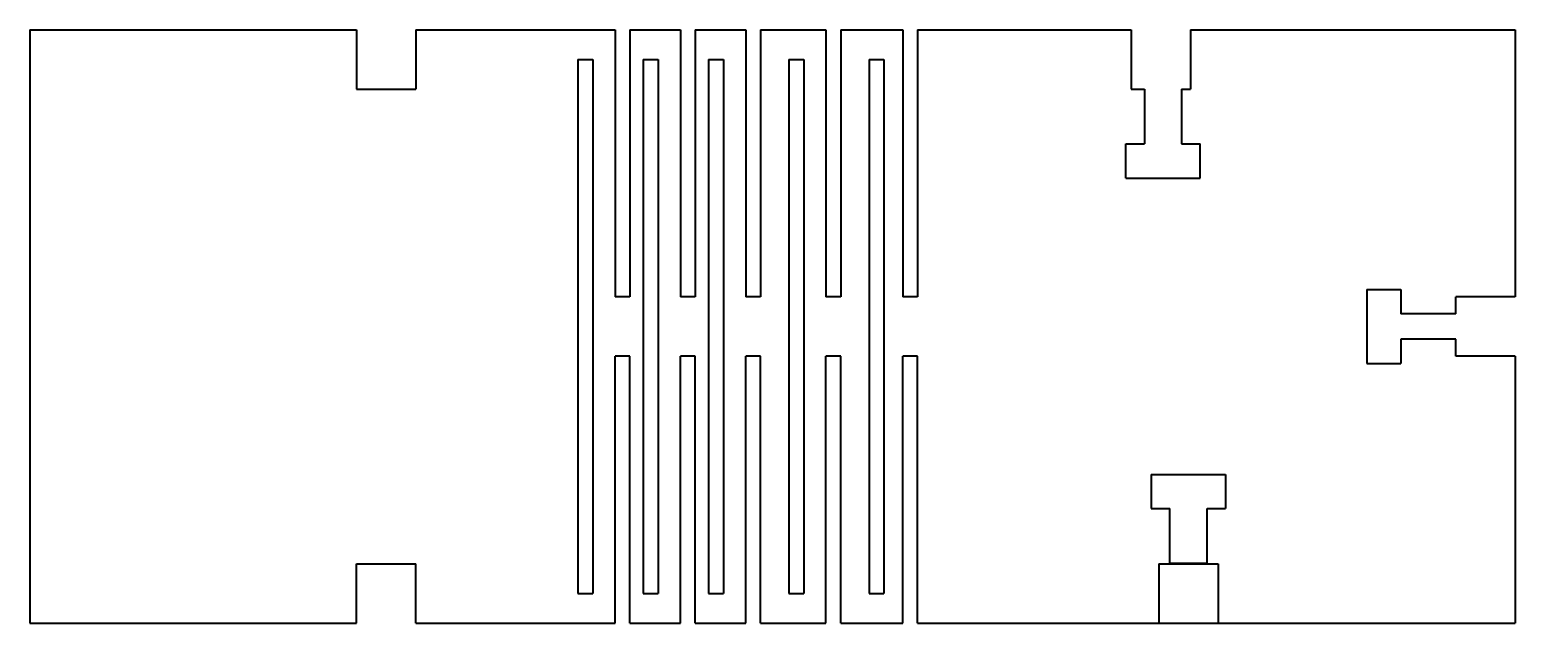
# Model space of a CAD drawing. Header units: inches. Extents: x -2.5 to 2.5, y -1 to 1.
import ezdxf

# ---------------------------------------------------------------- set-up
doc = ezdxf.new("R2010")
doc.units = ezdxf.units.IN
doc.header["$MEASUREMENT"] = 0
doc.layers.add('Visible', color=7, linetype='Continuous', lineweight=40)

msp = doc.modelspace()

# ---------------------------------------------------------------- linework, layer by layer
at = {"layer": 'Visible'}
for p, q in [((-1.2, 1), (-0.53, 1)), ((-0.53, 1), (-0.53, 0.1)), ((-0.48, 1), (-0.31, 1)), ((-0.48, 1), (-0.48, 0.1)), ((-0.31, 1), (-0.31, 0.1)), ((-0.26, 1), (-0.09, 1)), ((-0.26, 1), (-0.26, 0.1)), ((-0.09, 1), (-0.09, 0.1)), ((-0.04, 1), (0.18, 1)), ((0.18, 1), (0.18, 0.1)), ((0.23, 1), (0.4383, 1)), ((0.4383, 1), (0.4383, 0.1)), ((1.4074, 1), (2.5, 1)), ((2.5, 1), (2.5, 0.1)), ((-2.5, 1), (-1.4, 1)), ((-2.5, 1), (-2.5, -1)), ((-1.4, 1), (-1.4, 0.8)), ((-1.2, 1), (-1.2, 0.8)), ((-0.04, 1), (-0.04, 0.1)), ((0.23, 1), (0.23, 0.1)), ((0.4883, 1), (1.2074, 1)), ((0.4883, 1), (0.4883, 0.1)), ((1.2074, 1), (1.2074, 0.8)), ((1.4074, 1), (1.4074, 0.8)), ((0.055, 0.9), (0.055, -0.9)), ((0.055, 0.9), (0.105, 0.9)), ((0.325, 0.9), (0.325, -0.9)), ((0.325, 0.9), (0.375, 0.9)), ((0.375, 0.9), (0.375, -0.9)), ((-0.655, 0.9), (-0.655, -0.9)), ((-0.655, 0.9), (-0.605, 0.9)), ((-0.605, 0.9), (-0.605, -0.9)), ((-0.435, 0.9), (-0.435, -0.9)), ((-0.435, 0.9), (-0.385, 0.9)), ((-0.385, 0.9), (-0.385, -0.9)), ((-0.215, 0.9), (-0.215, -0.9)), ((-0.215, 0.9), (-0.165, 0.9)), ((-0.165, 0.9), (-0.165, -0.9)), ((0.105, 0.9), (0.105, -0.9)), ((1.3768, 0.8), (1.4074, 0.8)), ((-1.4, 0.8), (-1.2, 0.8)), ((1.2074, 0.8), (1.2518, 0.8)), ((1.2518, 0.8), (1.2518, 0.615)), ((1.3768, 0.8), (1.3768, 0.615)), ((1.1893, 0.5), (1.1893, 0.615)), ((1.1893, 0.615), (1.2518, 0.615)), ((1.3768, 0.615), (1.4393, 0.615)), ((1.4393, 0.5), (1.4393, 0.615)), ((1.1893, 0.5), (1.4393, 0.5)), ((-0.48, 0.1), (-0.53, 0.1)), ((-0.26, 0.1), (-0.31, 0.1)), ((-0.04, 0.1), (-0.09, 0.1)), ((0.23, 0.1), (0.18, 0.1)), ((0.4883, 0.1), (0.4383, 0.1)), ((2, 0.125), (2, -0.125)), ((2, 0.125), (2.115, 0.125)), ((2.115, 0.125), (2.115, 0.0424)), ((2.3, 0.0424), (2.3, 0.1)), ((2.5, 0.1), (2.3, 0.1)), ((2.3, 0.0424), (2.115, 0.0424)), ((2.3, -0.0424), (2.115, -0.0424)), ((2.115, -0.0424), (2.115, -0.125)), ((2.3, -0.1), (2.3, -0.0424)), ((-0.53, -1), (-0.53, -0.1)), ((-0.48, -0.1), (-0.53, -0.1)), ((-0.48, -1), (-0.48, -0.1)), ((-0.31, -1), (-0.31, -0.1)), ((-0.26, -0.1), (-0.31, -0.1)), ((-0.26, -1), (-0.26, -0.1)), ((-0.09, -1), (-0.09, -0.1)), ((-0.04, -0.1), (-0.09, -0.1)), ((-0.04, -1), (-0.04, -0.1)), ((0.18, -1), (0.18, -0.1)), ((0.23, -0.1), (0.18, -0.1)), ((0.23, -1), (0.23, -0.1)), ((0.4383, -1), (0.4383, -0.1)), ((0.4883, -0.1), (0.4383, -0.1)), ((0.4883, -1), (0.4883, -0.1)), ((2.5, -0.1), (2.3, -0.1)), ((2.5, -0.1), (2.5, -1)), ((2, -0.125), (2.115, -0.125)), ((1.275, -0.4982), (1.275, -0.6132)), ((1.275, -0.4982), (1.525, -0.4982)), ((1.525, -0.4982), (1.525, -0.6132)), ((1.275, -0.6132), (1.3375, -0.6132)), ((1.3375, -0.7982), (1.3375, -0.6132)), ((1.4625, -0.6132), (1.525, -0.6132)), ((1.4625, -0.7982), (1.4625, -0.6132)), ((-1.4, -1), (-1.4, -0.8)), ((-1.4, -0.8), (-1.2, -0.8)), ((-1.2, -1), (-1.2, -0.8)), ((1.3, -0.7997), (1.3, -0.9997)), ((1.3, -0.7997), (1.5, -0.7997)), ((1.4625, -0.7982), (1.3375, -0.7982)), ((1.5, -0.7997), (1.5, -0.9997)), ((-0.655, -0.9), (-0.605, -0.9)), ((-0.435, -0.9), (-0.385, -0.9)), ((-0.215, -0.9), (-0.165, -0.9)), ((0.055, -0.9), (0.105, -0.9)), ((0.325, -0.9), (0.375, -0.9)), ((-2.5, -1), (-1.4, -1)), ((-1.2, -1), (-0.53, -1)), ((-0.48, -1), (-0.31, -1)), ((-0.26, -1), (-0.09, -1)), ((-0.04, -1), (0.18, -1)), ((0.23, -1), (0.4383, -1)), ((0.4883, -1), (2.5, -1)), ((1.3, -0.9997), (1.5, -0.9997))]:
    msp.add_line(p, q, dxfattribs=at)

doc.saveas('drawing.dxf')
